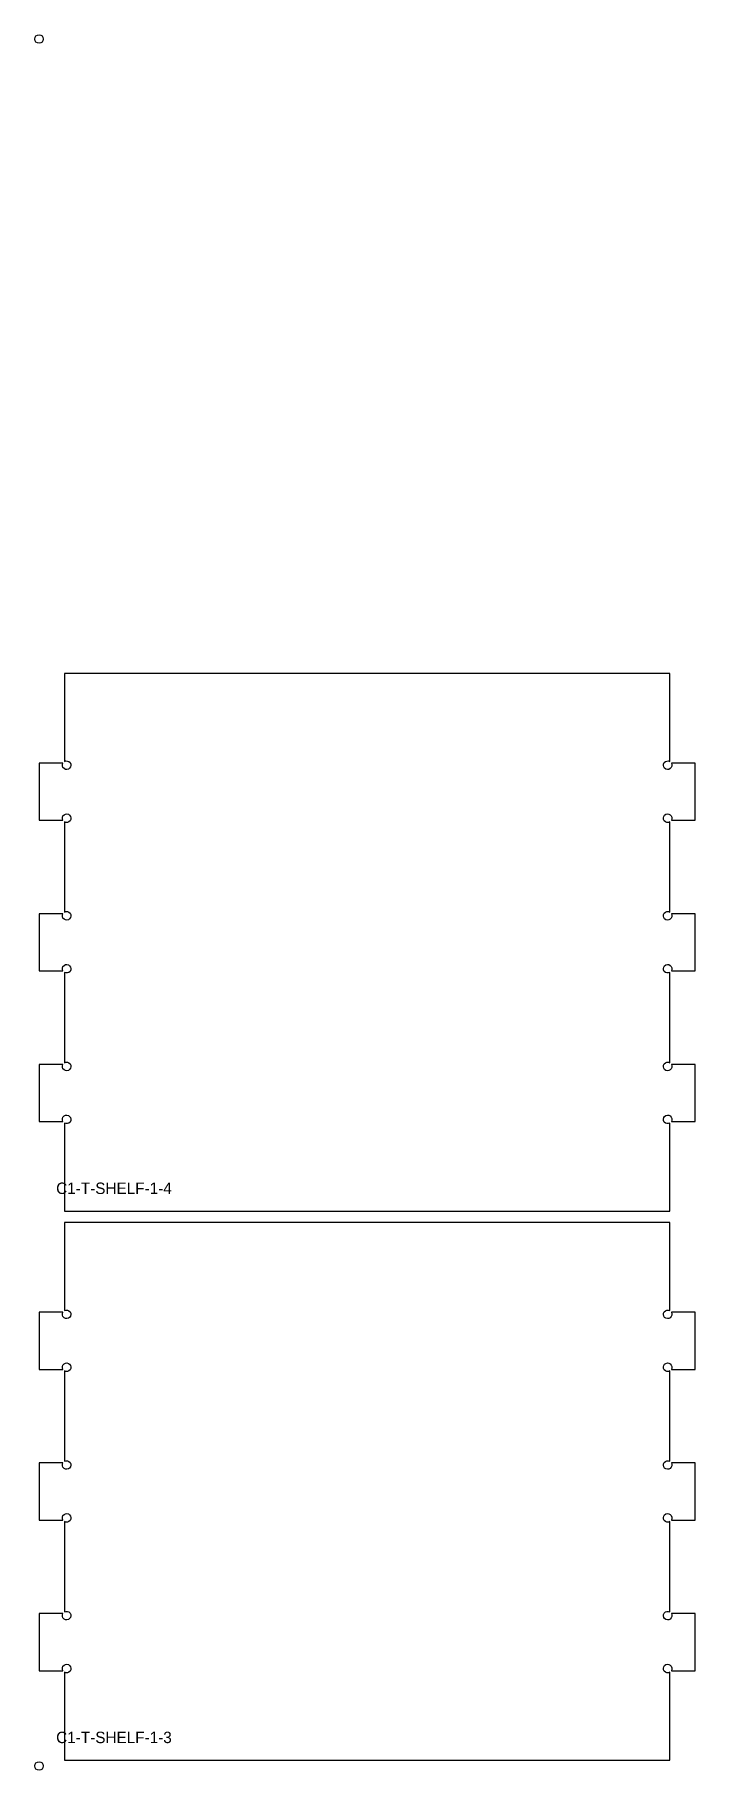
# Model space of a CAD drawing. Header units: millimetres. Extents: x -3 to 459, y 3 to 1217.
import ezdxf

# ---------------------------------------------------------------- set-up
doc = ezdxf.new("R2010")
doc.units = ezdxf.units.MM
for name, color, linetype in [('LABEL', 8, 'CONTINUOUS'), ('OUTLINE', 7, 'CONTINUOUS'), ('TILE_REG', 6, 'CONTINUOUS')]:
    doc.layers.add(name, color=color, linetype=linetype)

msp = doc.modelspace()

# ---------------------------------------------------------------- linework, layer by layer
at = {"layer": 'OUTLINE'}
for points in [[(17.8, 394.1), (441.1, 394.1), (441.1, 455.685257, -7.595754), (442.198076, 456.783333), (458.9, 456.783333), (458.9, 496.783333), (442.198076, 496.783333, -7.595754), (441.1, 497.88141), (441.1, 561.051924, -7.595754), (442.198076, 562.15), (458.9, 562.15), (458.9, 602.15), (442.198076, 602.15, -7.595754), (441.1, 603.248076), (441.1, 666.41859, -7.595754), (442.198076, 667.516667), (458.9, 667.516667), (458.9, 707.516667), (442.198076, 707.516667, -7.595754), (441.1, 708.614743), (441.1, 770.2), (17.8, 770.2), (17.8, 708.614743, -7.595754), (16.701924, 707.516667), (0, 707.516667), (0, 667.516667), (16.701924, 667.516667, -7.595754), (17.8, 666.41859), (17.8, 603.248076, -7.595754), (16.701924, 602.15), (0, 602.15), (0, 562.15), (16.701924, 562.15, -7.595754), (17.8, 561.051924), (17.8, 497.88141, -7.595754), (16.701924, 496.783333), (0, 496.783333), (0, 456.783333), (16.701924, 456.783333, -7.595754), (17.8, 455.685257)], [(17.8, 10), (441.1, 10), (441.1, 71.585257, -7.595754), (442.198076, 72.683333), (458.9, 72.683333), (458.9, 112.683333), (442.198076, 112.683333, -7.595754), (441.1, 113.78141), (441.1, 176.951924, -7.595754), (442.198076, 178.05), (458.9, 178.05), (458.9, 218.05), (442.198076, 218.05, -7.595754), (441.1, 219.148076), (441.1, 282.31859, -7.595754), (442.198076, 283.416667), (458.9, 283.416667), (458.9, 323.416667), (442.198076, 323.416667, -7.595754), (441.1, 324.514743), (441.1, 386.1), (17.8, 386.1), (17.8, 324.514743, -7.595754), (16.701924, 323.416667), (0, 323.416667), (0, 283.416667), (16.701924, 283.416667, -7.595754), (17.8, 282.31859), (17.8, 219.148076, -7.595754), (16.701924, 218.05), (0, 218.05), (0, 178.05), (16.701924, 178.05, -7.595754), (17.8, 176.951924), (17.8, 113.78141, -7.595754), (16.701924, 112.683333), (0, 112.683333), (0, 72.683333), (16.701924, 72.683333, -7.595754), (17.8, 71.585257)]]:
    msp.add_lwpolyline(points, format="xyb", close=True, dxfattribs=at)
at = {"layer": 'TILE_REG'}
for centre in [(0, 1214), (0, 6)]:
    msp.add_circle(centre, 3, dxfattribs=at)

# ---------------------------------------------------------------- texts
at = {"layer": 'LABEL'}
for s, p in [('C1-T-SHELF-1-4', (12, 406.1)), ('C1-T-SHELF-1-3', (12, 22))]:
    msp.add_text(s, height=8, dxfattribs=at).set_placement(p)

doc.saveas('drawing.dxf')
